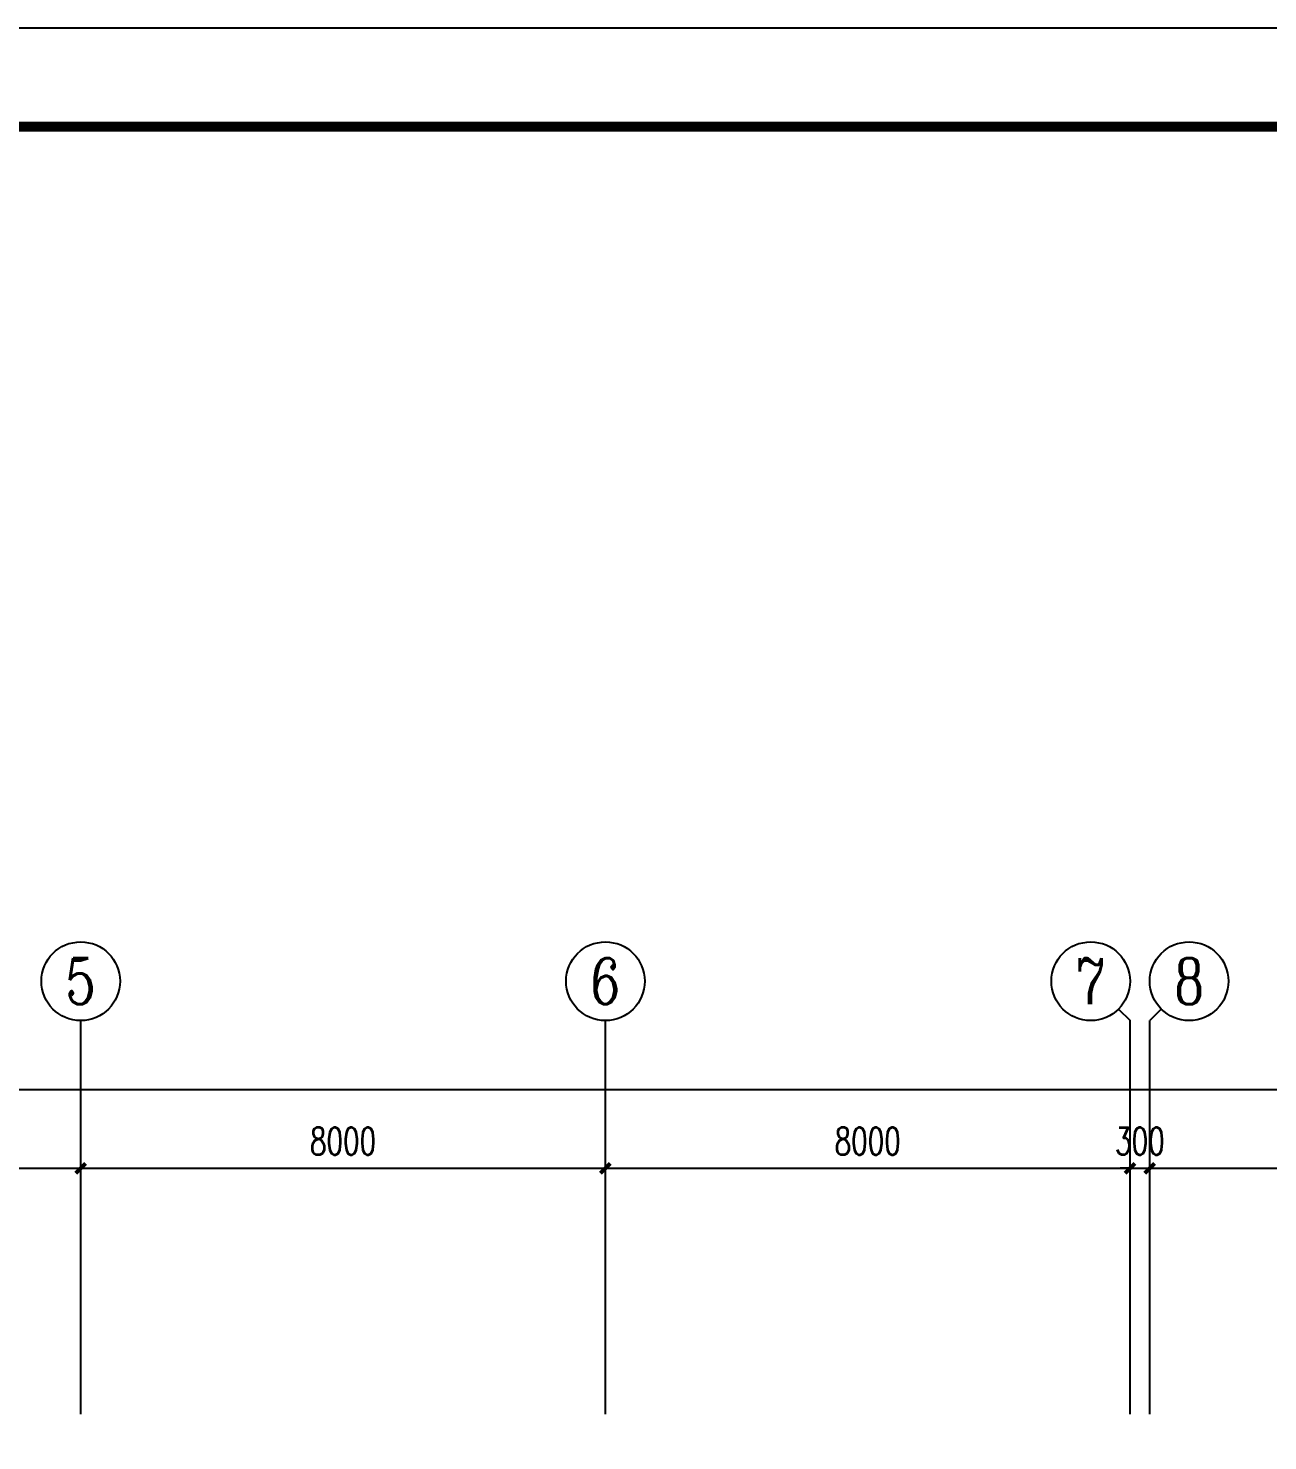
# Model space of a CAD drawing. Extents: x 1725663 to 4653551, y -550461 to 248782.
# Drawn here: x 2091750 to 2110650, y -445841 to -424311 of the extents above; entities that cross this region are included whole.
import ezdxf
from ezdxf.enums import TextEntityAlignment as Align

# ---------------------------------------------------------------- set-up
doc = ezdxf.new("R2010")
doc.units = 0
doc.header["$LTSCALE"] = 1000
for name, color, linetype in [('0-底图', 7, 'Continuous'), ('AXIS', 3, 'Continuous'), ('AXIS_TEXT', 7, 'Continuous'), ('BTTK', 7, 'Continuous'), ('PUB_TITLE', 4, 'Continuous')]:
    doc.layers.add(name, color=color, linetype=linetype)
doc.styles.add('_TCH_AXIS', font='COMPLEX', dxfattribs={"bigfont": 'GBCBIG'})
doc.styles.add('A_DIM_T3', font='SIMPLEX', dxfattribs={"width": 0.7, "bigfont": 'HZ'})
doc.styles.add('COMPLEX', font='COMPLEX')
doc.styles.add('HZ(TK)', font='geniso.shx', dxfattribs={"width": 0.9, "bigfont": 'hztxt.shx'})
doc.dimstyles.new('_TCH_ARCH&&150', dxfattribs={"dimtxt": 420, "dimasz": 150, "dimexe": 375, "dimexo": 450, "dimgap": 202.5, "dimtad": 1, "dimdec": 0, "dimzin": 0, "dimdsep": 46, "dimtxsty": 'A_DIM_T3', "dimblk": 'ARCHTICK', "dimcen": 0.09, "dimclrt": 7, "dimazin": 2, "dimtfac": 1, "dimtdec": 0, "dimtix": 1, "dimtmove": 2, "dimatfit": 3, "dimfxl": 150, "dimtolj": 1, "dimtzin": 0, "dimarcsym": 0})

# ---------------------------------------------------------------- blocks, each defined once
blk = doc.blocks.new('vhtemplate_2020年新竖式图框_A0')
at = {"layer": 'PUB_TITLE', "color": 7}
blk.add_lwpolyline([(0, 0), (1189, 0), (1189, 841), (0, 841)], close=True, dxfattribs=at)
at = {"layer": 'PUB_TITLE', "const_width": 1}
blk.add_lwpolyline([(25, 10), (1179, 10), (1179, 831), (25, 831)], close=True, dxfattribs=at)
at = {"layer": 'BTTK', "color": 4, "style": 'HZ(TK)', "width": 0.9}
for tag, p in [('合作单位', (1144, 743.5)), ('建设单位', (1144, 209.5)), ('工程名称', (1144, 176.5)), ('子项名称', (1154, 160)), ('图纸名称', (1144, 141))]:
    blk.add_attdef(tag, text='', height=3.5, dxfattribs=at).set_placement(p, align=Align.MIDDLE_CENTER)
for tag, p in [('注册证书号', (1156.5, 309.01)), ('注册印章号', (1156.5, 301.01)), ('设计号', (1154, 193)), ('图别', (1137.75, 34)), ('图号', (1170.25, 34)), ('版本号', (1137.75, 26)), ('日期', (1170.25, 26))]:
    blk.add_attdef(tag, text='', height=3.5, dxfattribs=at).set_placement(p, align=Align.MIDDLE)
blk = doc.blocks.new('_ArchTick')
at = {"color": 0, "linetype": 'ByBlock', "const_width": 0.4}
blk.add_lwpolyline([(-0.5, -0.5), (0.5, 0.5)], dxfattribs=at)
blk = doc.blocks.new('*D1082')
at = {"layer": 'AXIS', "color": 0, "lineweight": -2, "transparency": 16777216}
for p, q in [((1497007, -363854), (1497007, -358979)), ((1604207, -363854), (1604207, -358979)), ((1497007, -359354), (1604207, -359354))]:
    blk.add_line(p, q, dxfattribs=at)
at = {"layer": 'Defpoints', "color": 0, "transparency": 16777216}
for p in [(1604207, -359354), (1497007, -364304), (1604207, -364304)]:
    blk.add_point(p, dxfattribs=at)
at = {"layer": 'AXIS', "color": 0, "lineweight": -2, "transparency": 16777216, "xscale": 150, "yscale": 150, "zscale": 150, "rotation": 180}
blk.add_blockref('_ArchTick', (1497007, -359354), dxfattribs=at)
at = {"layer": 'AXIS', "color": 0, "lineweight": -2, "transparency": 16777216, "xscale": 150, "yscale": 150, "zscale": 150}
blk.add_blockref('_ArchTick', (1604207, -359354), dxfattribs=at)
at = {"layer": 'AXIS', "color": 7, "transparency": 16777216, "insert": (1550607, -358941), "char_height": 420, "attachment_point": 5, "style": 'A_DIM_T3'}
blk.add_mtext('\\A1;107200', dxfattribs=at)
blk = doc.blocks.new('*D1087')
at = {"layer": 'AXIS', "color": 0, "lineweight": -2, "transparency": 16777216}
for p, q in [((1521307, -363854), (1521307, -360179)), ((1529307, -363854), (1529307, -360179)), ((1521307, -360554), (1529307, -360554))]:
    blk.add_line(p, q, dxfattribs=at)
at = {"layer": 'Defpoints', "color": 0, "transparency": 16777216}
for p in [(1529307, -360554), (1521307, -364304), (1529307, -364304)]:
    blk.add_point(p, dxfattribs=at)
at = {"layer": 'AXIS', "color": 0, "lineweight": -2, "transparency": 16777216, "xscale": 150, "yscale": 150, "zscale": 150, "rotation": 180}
blk.add_blockref('_ArchTick', (1521307, -360554), dxfattribs=at)
at = {"layer": 'AXIS', "color": 0, "lineweight": -2, "transparency": 16777216, "xscale": 150, "yscale": 150, "zscale": 150}
blk.add_blockref('_ArchTick', (1529307, -360554), dxfattribs=at)
at = {"layer": 'AXIS', "color": 7, "transparency": 16777216, "insert": (1525307, -360141), "char_height": 420, "attachment_point": 5, "style": 'A_DIM_T3'}
blk.add_mtext('\\A1;8000', dxfattribs=at)
blk = doc.blocks.new('*D1088')
at = {"layer": 'AXIS', "color": 0, "lineweight": -2, "transparency": 16777216}
for p, q in [((1529307, -363854), (1529307, -360179)), ((1537307, -363854), (1537307, -360179)), ((1529307, -360554), (1537307, -360554))]:
    blk.add_line(p, q, dxfattribs=at)
at = {"layer": 'Defpoints', "color": 0, "transparency": 16777216}
for p in [(1537307, -360554), (1529307, -364304), (1537307, -364304)]:
    blk.add_point(p, dxfattribs=at)
at = {"layer": 'AXIS', "color": 0, "lineweight": -2, "transparency": 16777216, "xscale": 150, "yscale": 150, "zscale": 150, "rotation": 180}
blk.add_blockref('_ArchTick', (1529307, -360554), dxfattribs=at)
at = {"layer": 'AXIS', "color": 0, "lineweight": -2, "transparency": 16777216, "xscale": 150, "yscale": 150, "zscale": 150}
blk.add_blockref('_ArchTick', (1537307, -360554), dxfattribs=at)
at = {"layer": 'AXIS', "color": 7, "transparency": 16777216, "insert": (1533307, -360141), "char_height": 420, "attachment_point": 5, "style": 'A_DIM_T3'}
blk.add_mtext('\\A1;8000', dxfattribs=at)
blk = doc.blocks.new('*D1089')
at = {"layer": 'AXIS', "color": 0, "lineweight": -2, "transparency": 16777216}
for p, q in [((1537307, -363854), (1537307, -360179)), ((1545307, -363854), (1545307, -360179)), ((1537307, -360554), (1545307, -360554))]:
    blk.add_line(p, q, dxfattribs=at)
at = {"layer": 'Defpoints', "color": 0, "transparency": 16777216}
for p in [(1545307, -360554), (1537307, -364304), (1545307, -364304)]:
    blk.add_point(p, dxfattribs=at)
at = {"layer": 'AXIS', "color": 0, "lineweight": -2, "transparency": 16777216, "xscale": 150, "yscale": 150, "zscale": 150, "rotation": 180}
blk.add_blockref('_ArchTick', (1537307, -360554), dxfattribs=at)
at = {"layer": 'AXIS', "color": 0, "lineweight": -2, "transparency": 16777216, "xscale": 150, "yscale": 150, "zscale": 150}
blk.add_blockref('_ArchTick', (1545307, -360554), dxfattribs=at)
at = {"layer": 'AXIS', "color": 7, "transparency": 16777216, "insert": (1541307, -360141), "char_height": 420, "attachment_point": 5, "style": 'A_DIM_T3'}
blk.add_mtext('\\A1;8000', dxfattribs=at)
blk = doc.blocks.new('*D1090')
at = {"layer": 'AXIS', "color": 0, "lineweight": -2, "transparency": 16777216}
for p, q in [((1545307, -363854), (1545307, -360179)), ((1545607, -363854), (1545607, -360179)), ((1545307, -360554), (1545157, -360554)), ((1545307, -360554), (1545607, -360554)), ((1545607, -360554), (1545757, -360554))]:
    blk.add_line(p, q, dxfattribs=at)
at = {"layer": 'Defpoints', "color": 0, "transparency": 16777216}
for p in [(1545607, -360554), (1545307, -364304), (1545607, -364304)]:
    blk.add_point(p, dxfattribs=at)
at = {"layer": 'AXIS', "color": 0, "lineweight": -2, "transparency": 16777216, "xscale": 150, "yscale": 150, "zscale": 150}
blk.add_blockref('_ArchTick', (1545307, -360554), dxfattribs=at)
at = {"layer": 'AXIS', "color": 0, "lineweight": -2, "transparency": 16777216, "xscale": 150, "yscale": 150, "zscale": 150, "rotation": 180}
blk.add_blockref('_ArchTick', (1545607, -360554), dxfattribs=at)
at = {"layer": 'AXIS', "color": 7, "transparency": 16777216, "insert": (1545457, -360141), "char_height": 420, "attachment_point": 5, "style": 'A_DIM_T3'}
blk.add_mtext('\\A1;300', dxfattribs=at)
blk = doc.blocks.new('*D1091')
at = {"layer": 'AXIS', "color": 0, "lineweight": -2, "transparency": 16777216}
for p, q in [((1545607, -363854), (1545607, -360179)), ((1553307, -363854), (1553307, -360179)), ((1545607, -360554), (1553307, -360554))]:
    blk.add_line(p, q, dxfattribs=at)
at = {"layer": 'Defpoints', "color": 0, "transparency": 16777216}
for p in [(1553307, -360554), (1545607, -364304), (1553307, -364304)]:
    blk.add_point(p, dxfattribs=at)
at = {"layer": 'AXIS', "color": 0, "lineweight": -2, "transparency": 16777216, "xscale": 150, "yscale": 150, "zscale": 150, "rotation": 180}
blk.add_blockref('_ArchTick', (1545607, -360554), dxfattribs=at)
at = {"layer": 'AXIS', "color": 0, "lineweight": -2, "transparency": 16777216, "xscale": 150, "yscale": 150, "zscale": 150}
blk.add_blockref('_ArchTick', (1553307, -360554), dxfattribs=at)
at = {"layer": 'AXIS', "color": 7, "transparency": 16777216, "insert": (1549457, -360141), "char_height": 420, "attachment_point": 5, "style": 'A_DIM_T3'}
blk.add_mtext('\\A1;7700', dxfattribs=at)
blk = doc.blocks.new('*D1146')
at = {"layer": 'AXIS', "color": 0, "lineweight": -2, "transparency": 16777216}
for p, q in [((1497007, -363854), (1497007, -358979)), ((1604207, -363854), (1604207, -358979)), ((1497007, -359354), (1604207, -359354))]:
    blk.add_line(p, q, dxfattribs=at)
at = {"layer": 'Defpoints', "color": 0, "transparency": 16777216}
for p in [(1604207, -359354), (1497007, -364304), (1604207, -364304)]:
    blk.add_point(p, dxfattribs=at)
at = {"layer": 'AXIS', "color": 0, "lineweight": -2, "transparency": 16777216, "xscale": 150, "yscale": 150, "zscale": 150, "rotation": 180}
blk.add_blockref('_ArchTick', (1497007, -359354), dxfattribs=at)
at = {"layer": 'AXIS', "color": 0, "lineweight": -2, "transparency": 16777216, "xscale": 150, "yscale": 150, "zscale": 150}
blk.add_blockref('_ArchTick', (1604207, -359354), dxfattribs=at)
at = {"layer": 'AXIS', "color": 7, "transparency": 16777216, "insert": (1550607, -358941), "char_height": 420, "attachment_point": 5, "style": 'A_DIM_T3'}
blk.add_mtext('\\A1;107200', dxfattribs=at)
blk = doc.blocks.new('*D1151')
at = {"layer": 'AXIS', "color": 0, "lineweight": -2, "transparency": 16777216}
for p, q in [((1521307, -363854), (1521307, -360179)), ((1529307, -363854), (1529307, -360179)), ((1521307, -360554), (1529307, -360554))]:
    blk.add_line(p, q, dxfattribs=at)
at = {"layer": 'Defpoints', "color": 0, "transparency": 16777216}
for p in [(1529307, -360554), (1521307, -364304), (1529307, -364304)]:
    blk.add_point(p, dxfattribs=at)
at = {"layer": 'AXIS', "color": 0, "lineweight": -2, "transparency": 16777216, "xscale": 150, "yscale": 150, "zscale": 150, "rotation": 180}
blk.add_blockref('_ArchTick', (1521307, -360554), dxfattribs=at)
at = {"layer": 'AXIS', "color": 0, "lineweight": -2, "transparency": 16777216, "xscale": 150, "yscale": 150, "zscale": 150}
blk.add_blockref('_ArchTick', (1529307, -360554), dxfattribs=at)
at = {"layer": 'AXIS', "color": 7, "transparency": 16777216, "insert": (1525307, -360141), "char_height": 420, "attachment_point": 5, "style": 'A_DIM_T3'}
blk.add_mtext('\\A1;8000', dxfattribs=at)
blk = doc.blocks.new('*D1152')
at = {"layer": 'AXIS', "color": 0, "lineweight": -2, "transparency": 16777216}
for p, q in [((1529307, -363854), (1529307, -360179)), ((1537307, -363854), (1537307, -360179)), ((1529307, -360554), (1537307, -360554))]:
    blk.add_line(p, q, dxfattribs=at)
at = {"layer": 'Defpoints', "color": 0, "transparency": 16777216}
for p in [(1537307, -360554), (1529307, -364304), (1537307, -364304)]:
    blk.add_point(p, dxfattribs=at)
at = {"layer": 'AXIS', "color": 0, "lineweight": -2, "transparency": 16777216, "xscale": 150, "yscale": 150, "zscale": 150, "rotation": 180}
blk.add_blockref('_ArchTick', (1529307, -360554), dxfattribs=at)
at = {"layer": 'AXIS', "color": 0, "lineweight": -2, "transparency": 16777216, "xscale": 150, "yscale": 150, "zscale": 150}
blk.add_blockref('_ArchTick', (1537307, -360554), dxfattribs=at)
at = {"layer": 'AXIS', "color": 7, "transparency": 16777216, "insert": (1533307, -360141), "char_height": 420, "attachment_point": 5, "style": 'A_DIM_T3'}
blk.add_mtext('\\A1;8000', dxfattribs=at)
blk = doc.blocks.new('*D1153')
at = {"layer": 'AXIS', "color": 0, "lineweight": -2, "transparency": 16777216}
for p, q in [((1537307, -363854), (1537307, -360179)), ((1545307, -363854), (1545307, -360179)), ((1537307, -360554), (1545307, -360554))]:
    blk.add_line(p, q, dxfattribs=at)
at = {"layer": 'Defpoints', "color": 0, "transparency": 16777216}
for p in [(1545307, -360554), (1537307, -364304), (1545307, -364304)]:
    blk.add_point(p, dxfattribs=at)
at = {"layer": 'AXIS', "color": 0, "lineweight": -2, "transparency": 16777216, "xscale": 150, "yscale": 150, "zscale": 150, "rotation": 180}
blk.add_blockref('_ArchTick', (1537307, -360554), dxfattribs=at)
at = {"layer": 'AXIS', "color": 0, "lineweight": -2, "transparency": 16777216, "xscale": 150, "yscale": 150, "zscale": 150}
blk.add_blockref('_ArchTick', (1545307, -360554), dxfattribs=at)
at = {"layer": 'AXIS', "color": 7, "transparency": 16777216, "insert": (1541307, -360141), "char_height": 420, "attachment_point": 5, "style": 'A_DIM_T3'}
blk.add_mtext('\\A1;8000', dxfattribs=at)
blk = doc.blocks.new('*D1154')
at = {"layer": 'AXIS', "color": 0, "lineweight": -2, "transparency": 16777216}
for p, q in [((1545307, -363854), (1545307, -360179)), ((1545607, -363854), (1545607, -360179)), ((1545307, -360554), (1545157, -360554)), ((1545307, -360554), (1545607, -360554)), ((1545607, -360554), (1545757, -360554))]:
    blk.add_line(p, q, dxfattribs=at)
at = {"layer": 'Defpoints', "color": 0, "transparency": 16777216}
for p in [(1545607, -360554), (1545307, -364304), (1545607, -364304)]:
    blk.add_point(p, dxfattribs=at)
at = {"layer": 'AXIS', "color": 0, "lineweight": -2, "transparency": 16777216, "xscale": 150, "yscale": 150, "zscale": 150}
blk.add_blockref('_ArchTick', (1545307, -360554), dxfattribs=at)
at = {"layer": 'AXIS', "color": 0, "lineweight": -2, "transparency": 16777216, "xscale": 150, "yscale": 150, "zscale": 150, "rotation": 180}
blk.add_blockref('_ArchTick', (1545607, -360554), dxfattribs=at)
at = {"layer": 'AXIS', "color": 7, "transparency": 16777216, "insert": (1545457, -360141), "char_height": 420, "attachment_point": 5, "style": 'A_DIM_T3'}
blk.add_mtext('\\A1;300', dxfattribs=at)
blk = doc.blocks.new('*D1155')
at = {"layer": 'AXIS', "color": 0, "lineweight": -2, "transparency": 16777216}
for p, q in [((1545607, -363854), (1545607, -360179)), ((1553307, -363854), (1553307, -360179)), ((1545607, -360554), (1553307, -360554))]:
    blk.add_line(p, q, dxfattribs=at)
at = {"layer": 'Defpoints', "color": 0, "transparency": 16777216}
for p in [(1553307, -360554), (1545607, -364304), (1553307, -364304)]:
    blk.add_point(p, dxfattribs=at)
at = {"layer": 'AXIS', "color": 0, "lineweight": -2, "transparency": 16777216, "xscale": 150, "yscale": 150, "zscale": 150, "rotation": 180}
blk.add_blockref('_ArchTick', (1545607, -360554), dxfattribs=at)
at = {"layer": 'AXIS', "color": 0, "lineweight": -2, "transparency": 16777216, "xscale": 150, "yscale": 150, "zscale": 150}
blk.add_blockref('_ArchTick', (1553307, -360554), dxfattribs=at)
at = {"layer": 'AXIS', "color": 7, "transparency": 16777216, "insert": (1549457, -360141), "char_height": 420, "attachment_point": 5, "style": 'A_DIM_T3'}
blk.add_mtext('\\A1;7700', dxfattribs=at)
blk = doc.blocks.new('_AXISO')
blk.add_circle((0, 0), 0.5)
at = {"layer": 'AXIS_TEXT', "style": 'COMPLEX', "width": 1.041667}
blk.add_attdef('A', text='', height=0.56, dxfattribs=at).set_placement((-0.25, -0.28), (0.25, -0.28), align=Align.FIT)
blk = doc.blocks.new('*D1210')
at = {"layer": 'AXIS', "color": 0, "lineweight": -2, "transparency": 16777216}
for p, q in [((1497007, -363854), (1497007, -358979)), ((1604207, -363854), (1604207, -358979)), ((1497007, -359354), (1604207, -359354))]:
    blk.add_line(p, q, dxfattribs=at)
at = {"layer": 'Defpoints', "color": 0, "transparency": 16777216}
for p in [(1604207, -359354), (1497007, -364304), (1604207, -364304)]:
    blk.add_point(p, dxfattribs=at)
at = {"layer": 'AXIS', "color": 0, "lineweight": -2, "transparency": 16777216, "xscale": 150, "yscale": 150, "zscale": 150, "rotation": 180}
blk.add_blockref('_ArchTick', (1497007, -359354), dxfattribs=at)
at = {"layer": 'AXIS', "color": 0, "lineweight": -2, "transparency": 16777216, "xscale": 150, "yscale": 150, "zscale": 150}
blk.add_blockref('_ArchTick', (1604207, -359354), dxfattribs=at)
at = {"layer": 'AXIS', "color": 7, "transparency": 16777216, "insert": (1550607, -358941), "char_height": 420, "attachment_point": 5, "style": 'A_DIM_T3'}
blk.add_mtext('\\A1;107200', dxfattribs=at)
blk = doc.blocks.new('*D1215')
at = {"layer": 'AXIS', "color": 0, "lineweight": -2, "transparency": 16777216}
for p, q in [((1521307, -363854), (1521307, -360179)), ((1529307, -363854), (1529307, -360179)), ((1521307, -360554), (1529307, -360554))]:
    blk.add_line(p, q, dxfattribs=at)
at = {"layer": 'Defpoints', "color": 0, "transparency": 16777216}
for p in [(1529307, -360554), (1521307, -364304), (1529307, -364304)]:
    blk.add_point(p, dxfattribs=at)
at = {"layer": 'AXIS', "color": 0, "lineweight": -2, "transparency": 16777216, "xscale": 150, "yscale": 150, "zscale": 150, "rotation": 180}
blk.add_blockref('_ArchTick', (1521307, -360554), dxfattribs=at)
at = {"layer": 'AXIS', "color": 0, "lineweight": -2, "transparency": 16777216, "xscale": 150, "yscale": 150, "zscale": 150}
blk.add_blockref('_ArchTick', (1529307, -360554), dxfattribs=at)
at = {"layer": 'AXIS', "color": 7, "transparency": 16777216, "insert": (1525307, -360141), "char_height": 420, "attachment_point": 5, "style": 'A_DIM_T3'}
blk.add_mtext('\\A1;8000', dxfattribs=at)
blk = doc.blocks.new('*D1216')
at = {"layer": 'AXIS', "color": 0, "lineweight": -2, "transparency": 16777216}
for p, q in [((1529307, -363854), (1529307, -360179)), ((1537307, -363854), (1537307, -360179)), ((1529307, -360554), (1537307, -360554))]:
    blk.add_line(p, q, dxfattribs=at)
at = {"layer": 'Defpoints', "color": 0, "transparency": 16777216}
for p in [(1537307, -360554), (1529307, -364304), (1537307, -364304)]:
    blk.add_point(p, dxfattribs=at)
at = {"layer": 'AXIS', "color": 0, "lineweight": -2, "transparency": 16777216, "xscale": 150, "yscale": 150, "zscale": 150, "rotation": 180}
blk.add_blockref('_ArchTick', (1529307, -360554), dxfattribs=at)
at = {"layer": 'AXIS', "color": 0, "lineweight": -2, "transparency": 16777216, "xscale": 150, "yscale": 150, "zscale": 150}
blk.add_blockref('_ArchTick', (1537307, -360554), dxfattribs=at)
at = {"layer": 'AXIS', "color": 7, "transparency": 16777216, "insert": (1533307, -360141), "char_height": 420, "attachment_point": 5, "style": 'A_DIM_T3'}
blk.add_mtext('\\A1;8000', dxfattribs=at)
blk = doc.blocks.new('*D1217')
at = {"layer": 'AXIS', "color": 0, "lineweight": -2, "transparency": 16777216}
for p, q in [((1537307, -363854), (1537307, -360179)), ((1545307, -363854), (1545307, -360179)), ((1537307, -360554), (1545307, -360554))]:
    blk.add_line(p, q, dxfattribs=at)
at = {"layer": 'Defpoints', "color": 0, "transparency": 16777216}
for p in [(1545307, -360554), (1537307, -364304), (1545307, -364304)]:
    blk.add_point(p, dxfattribs=at)
at = {"layer": 'AXIS', "color": 0, "lineweight": -2, "transparency": 16777216, "xscale": 150, "yscale": 150, "zscale": 150, "rotation": 180}
blk.add_blockref('_ArchTick', (1537307, -360554), dxfattribs=at)
at = {"layer": 'AXIS', "color": 0, "lineweight": -2, "transparency": 16777216, "xscale": 150, "yscale": 150, "zscale": 150}
blk.add_blockref('_ArchTick', (1545307, -360554), dxfattribs=at)
at = {"layer": 'AXIS', "color": 7, "transparency": 16777216, "insert": (1541307, -360141), "char_height": 420, "attachment_point": 5, "style": 'A_DIM_T3'}
blk.add_mtext('\\A1;8000', dxfattribs=at)
blk = doc.blocks.new('*D1218')
at = {"layer": 'AXIS', "color": 0, "lineweight": -2, "transparency": 16777216}
for p, q in [((1545307, -363854), (1545307, -360179)), ((1545607, -363854), (1545607, -360179)), ((1545307, -360554), (1545157, -360554)), ((1545307, -360554), (1545607, -360554)), ((1545607, -360554), (1545757, -360554))]:
    blk.add_line(p, q, dxfattribs=at)
at = {"layer": 'Defpoints', "color": 0, "transparency": 16777216}
for p in [(1545607, -360554), (1545307, -364304), (1545607, -364304)]:
    blk.add_point(p, dxfattribs=at)
at = {"layer": 'AXIS', "color": 0, "lineweight": -2, "transparency": 16777216, "xscale": 150, "yscale": 150, "zscale": 150}
blk.add_blockref('_ArchTick', (1545307, -360554), dxfattribs=at)
at = {"layer": 'AXIS', "color": 0, "lineweight": -2, "transparency": 16777216, "xscale": 150, "yscale": 150, "zscale": 150, "rotation": 180}
blk.add_blockref('_ArchTick', (1545607, -360554), dxfattribs=at)
at = {"layer": 'AXIS', "color": 7, "transparency": 16777216, "insert": (1545457, -360141), "char_height": 420, "attachment_point": 5, "style": 'A_DIM_T3'}
blk.add_mtext('\\A1;300', dxfattribs=at)
blk = doc.blocks.new('*D1219')
at = {"layer": 'AXIS', "color": 0, "lineweight": -2, "transparency": 16777216}
for p, q in [((1545607, -363854), (1545607, -360179)), ((1553307, -363854), (1553307, -360179)), ((1545607, -360554), (1553307, -360554))]:
    blk.add_line(p, q, dxfattribs=at)
at = {"layer": 'Defpoints', "color": 0, "transparency": 16777216}
for p in [(1553307, -360554), (1545607, -364304), (1553307, -364304)]:
    blk.add_point(p, dxfattribs=at)
at = {"layer": 'AXIS', "color": 0, "lineweight": -2, "transparency": 16777216, "xscale": 150, "yscale": 150, "zscale": 150, "rotation": 180}
blk.add_blockref('_ArchTick', (1545607, -360554), dxfattribs=at)
at = {"layer": 'AXIS', "color": 0, "lineweight": -2, "transparency": 16777216, "xscale": 150, "yscale": 150, "zscale": 150}
blk.add_blockref('_ArchTick', (1553307, -360554), dxfattribs=at)
at = {"layer": 'AXIS', "color": 7, "transparency": 16777216, "insert": (1549457, -360141), "char_height": 420, "attachment_point": 5, "style": 'A_DIM_T3'}
blk.add_mtext('\\A1;7700', dxfattribs=at)
blk = doc.blocks.new('gkhkjk')
at = {"layer": 'AXIS'}
for p, q in [((1545131.3, -358128.1), (1545307, -358303.8)), ((1545782.7, -358128.1), (1545607, -358303.8)), ((1529307, -364303.8), (1529307, -358303.8)), ((1537307, -364303.8), (1537307, -358303.8)), ((1545307, -364303.8), (1545307, -358303.8)), ((1545607, -364303.8), (1545607, -358303.8))]:
    blk.add_line(p, q, dxfattribs=at)
ref = blk.add_blockref('_AXISO', (1529307, -357703.8), dxfattribs=dict(at, xscale=1200, yscale=1200, zscale=1200))
ref.add_attrib('A', '5', dxfattribs={"layer": 'AXIS_TEXT', "height": 698.9, "style": '_TCH_AXIS'}).set_placement((1529074, -358053.3), (1529540, -358053.3), align=Align.FIT)
ref = blk.add_blockref('_AXISO', (1537307, -357703.8), dxfattribs=dict(at, xscale=1200, yscale=1200, zscale=1200))
ref.add_attrib('A', '6', dxfattribs={"layer": 'AXIS_TEXT', "height": 698.9, "style": '_TCH_AXIS'}).set_placement((1537074, -358053.3), (1537540, -358053.3), align=Align.FIT)
ref = blk.add_blockref('_AXISO', (1544707, -357703.8), dxfattribs=dict(at, xscale=1200, yscale=1200, zscale=1200))
ref.add_attrib('A', '7', dxfattribs={"layer": 'AXIS_TEXT', "height": 698.9, "style": '_TCH_AXIS'}).set_placement((1544474, -358053.3), (1544940, -358053.3), align=Align.FIT)
ref = blk.add_blockref('_AXISO', (1546207, -357703.8), dxfattribs=dict(at, xscale=1200, yscale=1200, zscale=1200))
ref.add_attrib('A', '8', dxfattribs={"layer": 'AXIS_TEXT', "height": 698.9, "style": '_TCH_AXIS'}).set_placement((1545974, -358053.3), (1546440, -358053.3), align=Align.FIT)
for p1, p2, distance, picture, middle in [((1497007, -364303.8), (1604207, -364303.8), 4950, '*D1082', (1550607, -358941.3)), ((1497007, -364303.8), (1604207, -364303.8), 4950, '*D1146', (1550607, -358941.3)), ((1497007, -364303.8), (1604207, -364303.8), 4950, '*D1210', (1550607, -358941.3)), ((1521307, -364303.8), (1529307, -364303.8), 3750, '*D1087', (1525307, -360141.3)), ((1521307, -364303.8), (1529307, -364303.8), 3750, '*D1151', (1525307, -360141.3)), ((1521307, -364303.8), (1529307, -364303.8), 3750, '*D1215', (1525307, -360141.3)), ((1529307, -364303.8), (1537307, -364303.8), 3750, '*D1088', (1533307, -360141.3)), ((1529307, -364303.8), (1537307, -364303.8), 3750, '*D1152', (1533307, -360141.3)), ((1529307, -364303.8), (1537307, -364303.8), 3750, '*D1216', (1533307, -360141.3)), ((1537307, -364303.8), (1545307, -364303.8), 3750, '*D1089', (1541307, -360141.3)), ((1537307, -364303.8), (1545307, -364303.8), 3750, '*D1153', (1541307, -360141.3)), ((1537307, -364303.8), (1545307, -364303.8), 3750, '*D1217', (1541307, -360141.3)), ((1545307, -364303.8), (1545607, -364303.8), 3750, '*D1090', (1545457, -360141.3)), ((1545307, -364303.8), (1545607, -364303.8), 3750, '*D1154', (1545457, -360141.3)), ((1545307, -364303.8), (1545607, -364303.8), 3750, '*D1218', (1545457, -360141.3)), ((1545607, -364303.8), (1553307, -364303.8), 3750, '*D1091', (1549457, -360141.3)), ((1545607, -364303.8), (1553307, -364303.8), 3750, '*D1155', (1549457, -360141.3)), ((1545607, -364303.8), (1553307, -364303.8), 3750, '*D1219', (1549457, -360141.3))]:
    dim = blk.add_aligned_dim(p1=p1, p2=p2, distance=distance, dimstyle='_TCH_ARCH&&150', dxfattribs=at)
    dim.commit()
    dim.dimension.update_dxf_attribs({"geometry": picture, "text_midpoint": middle})

msp = doc.modelspace()

# ---------------------------------------------------------------- block references
at = {"layer": '0-底图', "xscale": 150, "yscale": 150, "zscale": 150}
msp.add_blockref('vhtemplate_2020年新竖式图框_A0', (2031892, -550461), dxfattribs=at)
at = {"layer": '0-底图'}
msp.add_blockref('gkhkjk', (563243, -81133), dxfattribs=at)

doc.saveas('drawing.dxf')
